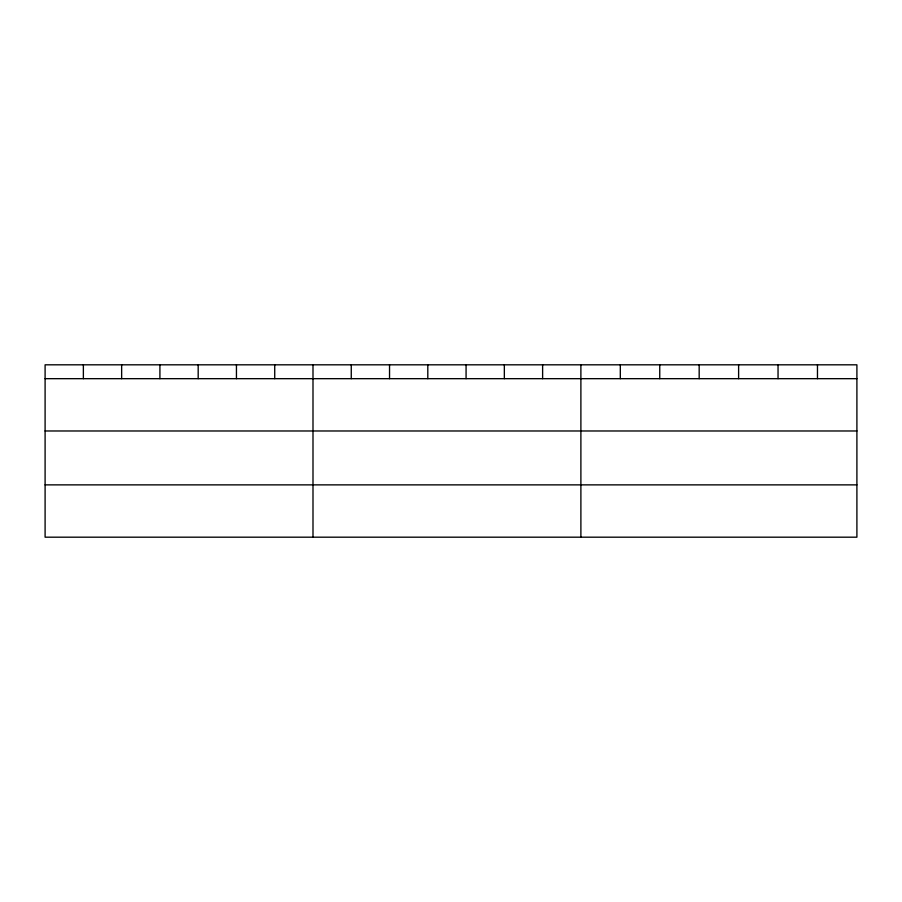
<?xml version="1.0" encoding="UTF-8"?>
<svg xmlns="http://www.w3.org/2000/svg" width="902" height="902" viewBox="0 0 902 902"><rect width="100%" height="100%" fill="white"/><g stroke="black" fill="none" stroke-linecap="round" stroke-linejoin="round"><path stroke-width="1.35" d="M856.9 430.976L856.9 364.814L45.1 364.814L45.1 537.186L856.9 537.186L856.9 430.976L45.1 430.976M45.1 378.671L856.9 378.671M45.1 484.87L856.9 484.87M817.471 364.814L817.471 378.671M778.043 364.814L778.043 378.671M738.614 364.814L738.614 378.671M699.174 364.814L699.174 378.671M659.745 364.814L659.745 378.671M620.317 364.814L620.317 378.671M580.888 364.814L580.888 537.186M542.621 364.814L542.621 378.671M504.342 364.814L504.342 378.671M466.075 364.814L466.075 378.671M427.807 364.814L427.807 378.671M389.54 364.814L389.54 378.671M351.261 364.814L351.261 378.671M312.994 364.814L312.994 537.186M274.727 364.814L274.727 378.671M236.448 364.814L236.448 378.671M198.181 364.814L198.181 378.671M159.913 364.814L159.913 378.671M121.646 364.814L121.646 378.671M83.367 364.814L83.367 378.671"/></g></svg>
